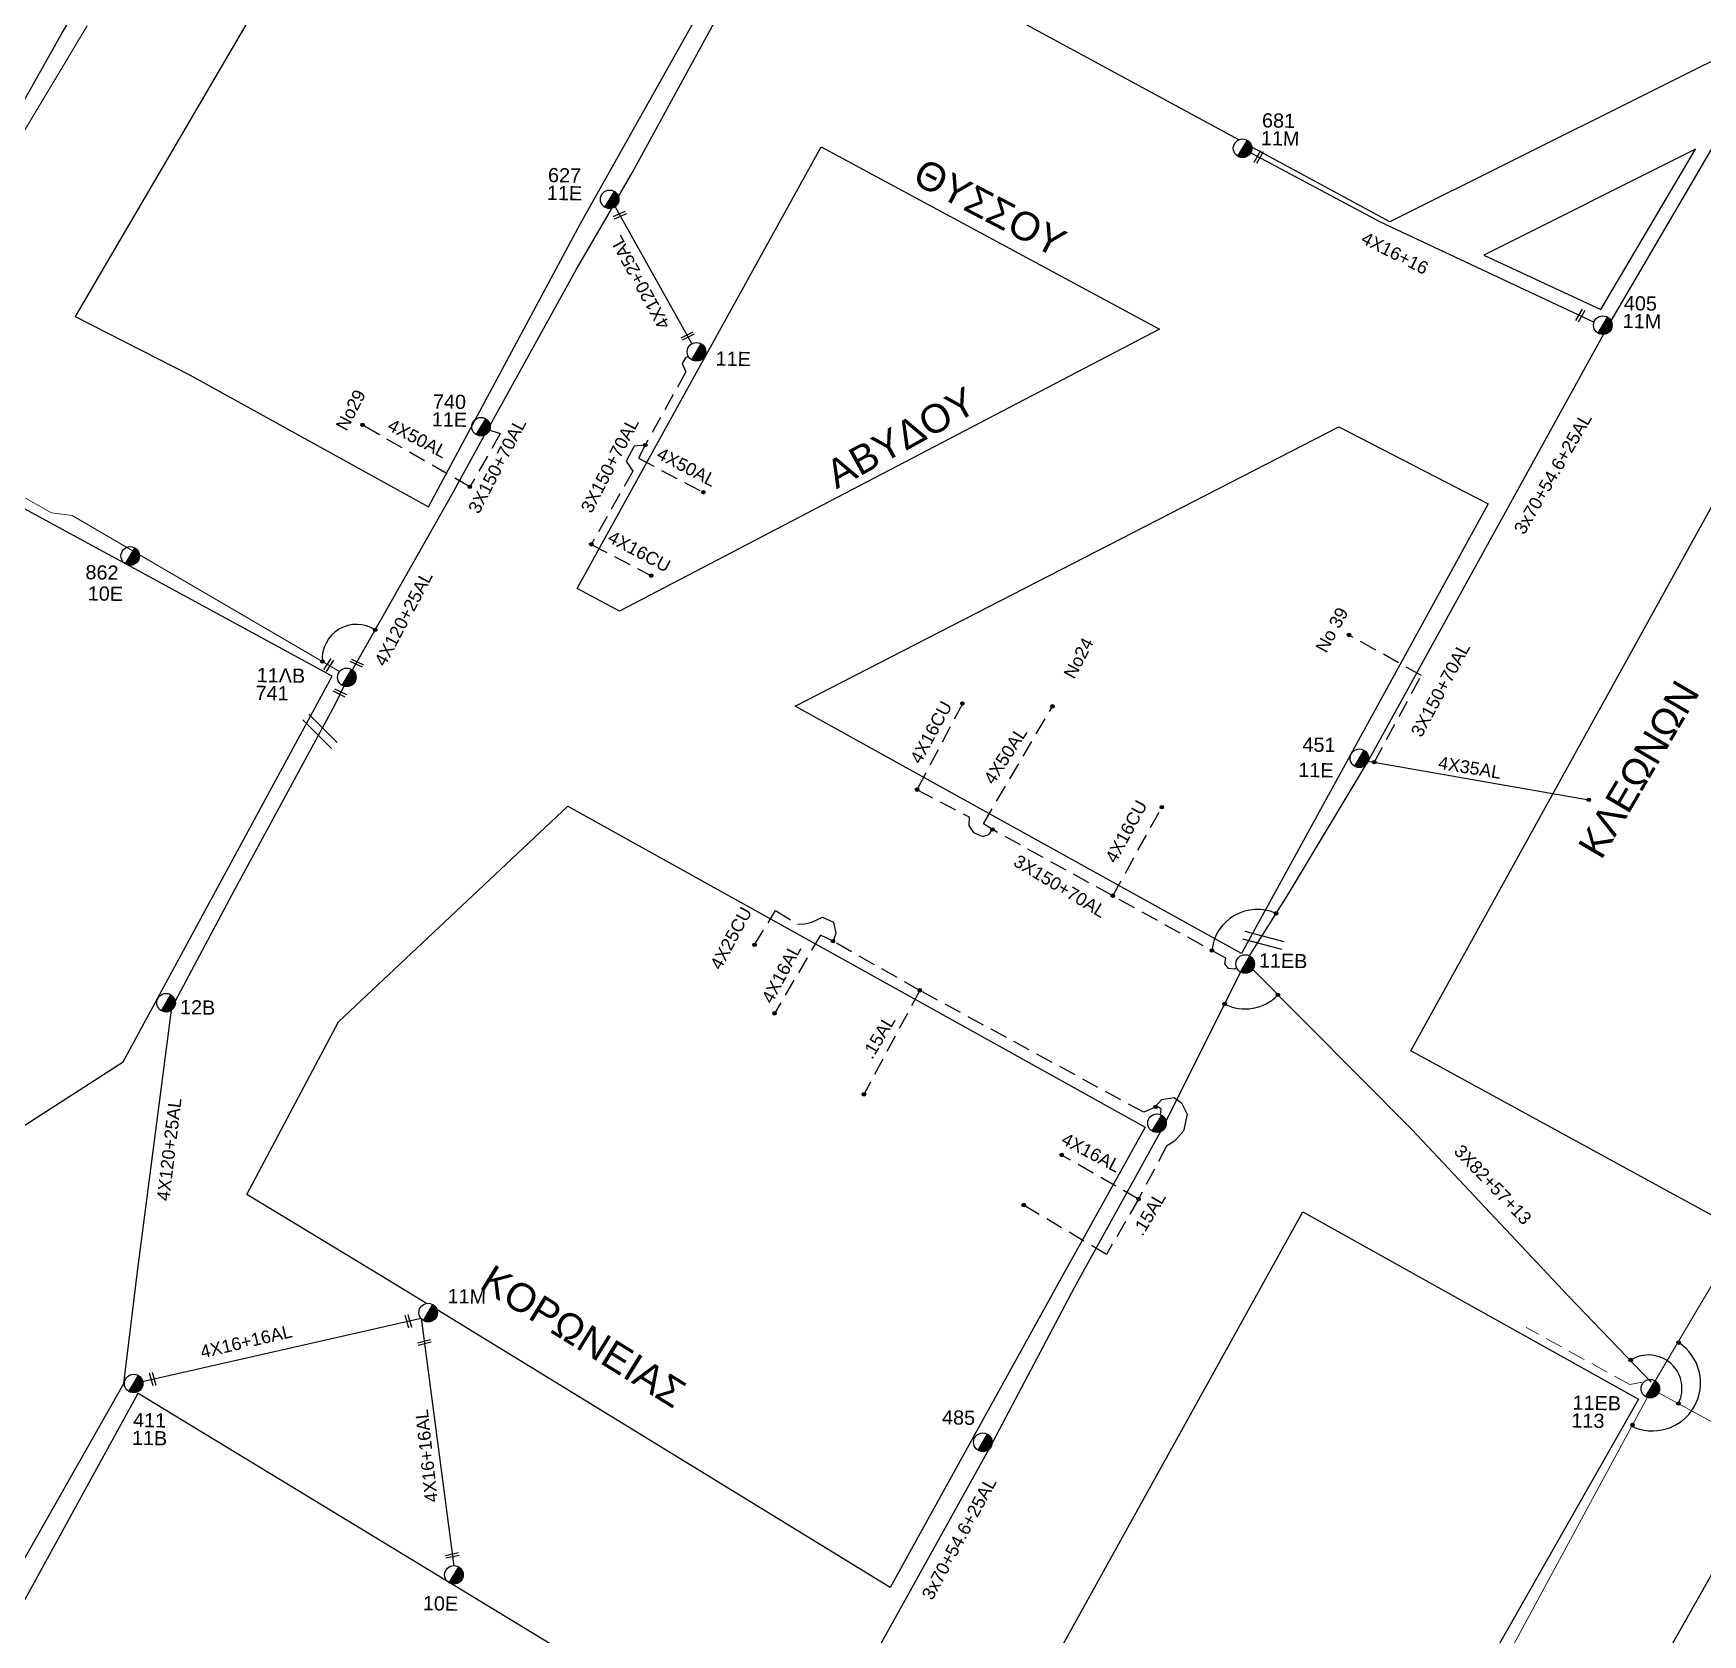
# Model space of a CAD drawing. Header units: millimetres. Extents: x 2875 to 4053, y 1200 to 1741.
# Drawn here: x 3728 to 3849.9, y 1297.3 to 1414.3 of the extents above; entities that cross this region are included whole.
import ezdxf

# ---------------------------------------------------------------- set-up
doc = ezdxf.new("R2010")
doc.units = ezdxf.units.MM
doc.linetypes.add('DASHED', pattern=[19.05, 12.7, -6.35])
doc.layers.add('Άγνωστα', color=7, linetype='Continuous', lineweight=5)
for name, color, linetype in [('Γέφυρες Εναέριου Δικτύου', 7, 'Continuous'), ('Γυμνά εναέρια ΧΤ (3Φ)   4x35AL', 7, 'Continuous'), ('Γυμνά εναέρια ΧΤ και ΦΟΠ (3Φ)   4x16+16AL', 7, 'Continuous'), ('Επιγραφές - Σχήματα', 7, 'Continuous'), ('Καλώδια ΧΤ   3x150+70AL', 7, 'DASHED'), ('Καλώδια ΧΤ   4x25CU', 7, 'DASHED'), ('Μηχανική τομή', 7, 'Continuous'), ('Στύλος ΦΜ', 7, 'Continuous'), ('Στύλος ΦΜ @ 1', 7, 'Continuous'), ('Συνδέσεις', 7, 'Continuous'), ('Συνεστραμμένα ΧΤ   3x70+54.6+25 AL', 7, 'SYN_LINE'), ('Συνεστραμμένα ΧΤ   4x120+25 AL', 7, 'SYN_LINE'), ('Τομή', 7, 'Continuous'), ('Υπόβαθρο ΔΕΗ', 7, 'Continuous'), ('Υπόγεια καλώδια Παροχών ΧΤ   .15', 7, 'DASHED'), ('Υπόγεια καλώδια Παροχών ΧΤ   4x16AL', 7, 'DASHED'), ('Υπόγεια καλώδια Παροχών ΧΤ   4x16CU', 7, 'DASHED'), ('Υπόγεια καλώδια Παροχών ΧΤ   4x50AL', 7, 'DASHED')]:
    doc.layers.add(name, color=color, linetype=linetype)
doc.styles.get("Standard").update_dxf_attribs({"font": 'ARIAL.TTF'})
doc.linetypes.add('SYN_LINE', pattern='A,0.5,-0.0001,["/\\/\\/\\/",Standard,S=0.1,R=0,X=0,Y=-0.05],-0.25', length=0.7501)

# ---------------------------------------------------------------- blocks, each defined once
blk = doc.blocks.new('_ΣΥΝΔΕΣΗ')
at = {"layer": 'Συνδέσεις', "linetype": 'SYN_LINE', "ltscale": 40}
blk.add_hatch(color=256, dxfattribs=at).paths.add_polyline_path([(0.5, -0.01, 1), (-0.5, -0.01, 1)])
at = {"layer": 'Συνδέσεις'}
blk.add_circle((0, -0.01), 0.5, dxfattribs=at)
blk = doc.blocks.new('ΥΠΑΡΧΩΝ ΤΣΙΜΕΝΤΕΝΙΟΣ ΣΤΥΛΟΣ')
at = {"layer": 'Στύλος ΦΜ'}
blk.add_hatch(color=256, dxfattribs=at).paths.add_polyline_path([(-1.29, -2.28, 0.574793), (2.62, 0, 0.268822), (1.3, 2.27)])
blk.add_line((-1.29, -2.28), (1.3, 2.27), dxfattribs=at)
blk.add_circle((0, 0), 2.62, dxfattribs=at)
at = {"layer": 'Στύλος ΦΜ', "flags": 4}
for tag, p in [('ΑΡΙΘΜΟΣ', (-4.68, 8.05)), ('ΤΥΠΟΣ', (-4.91, 3.03))]:
    blk.add_attdef(tag, p, '', height=4, dxfattribs=at)
blk = doc.blocks.new('ΤΟΜΗ')
at = {"layer": 'Τομή', "ltscale": 40}
for p, q in [((-5.68, 0), (5.68, 0)), ((5.68, -2.33), (-5.68, -2.33))]:
    blk.add_line(p, q, dxfattribs=at)
blk = doc.blocks.new('ΜΗΧΑΝΙΚΗ ΤΟΜΗ')
at = {"layer": 'Μηχανική τομή', "ltscale": 40}
for p, q in [((-1.89, 0.78), (1.89, 0.78)), ((1.89, 0), (-1.89, 0))]:
    blk.add_line(p, q, dxfattribs=at)

msp = doc.modelspace()

# ---------------------------------------------------------------- linework, layer by layer
at = {"layer": 'Άγνωστα', "color": 85}
for points in [[(3715.544, 1387.512), (3731.94, 1414.824)], [(3846.472, 1315.846), (3850.027, 1321.863), (3856.396, 1332.319), (3861.417, 1340.887)], [(3793.679, 1225.225), (3803.443, 1238.383), (3813.274, 1255.285), (3827.96, 1281.432), (3845.93, 1314.656)]]:
    msp.add_lwpolyline(points, dxfattribs=at)
at = {"layer": 'Άγνωστα', "color": 173}
msp.add_lwpolyline([(3715.824, 1386.875), (3729.32, 1379.246), (3730.837, 1379.054), (3750.379, 1367.655)], dxfattribs=at)
at = {"layer": 'Άγνωστα', "color": 5}
for points in [[(3846.196, 1315.751), (3840.149, 1322.032), (3828.697, 1334.207), (3817.077, 1345.891)], [(3846.607, 1315.04), (3867.31, 1303.748)]]:
    msp.add_lwpolyline(points, dxfattribs=at)
at = {"layer": 'Άγνωστα', "color": 5, "linetype": 'DASHED', "ltscale": 0.1}
msp.add_lwpolyline([(3845.531, 1315.743), (3844.629, 1315.562), (3837.058, 1319.739)], dxfattribs=at)
at = {"layer": 'Γέφυρες Εναέριου Δικτύου'}
for centre, radius, start, end in [((3751.618, 1368.59), 2.508, 57.35795, 184.57798), ((3817.419, 1346.939), 3.339, 65.69332, 174.30303), ((3816.529, 1346.288), 3.284, 242.71844, 316.73392), ((3846.289, 1315.687), 3.506, 243.18674, 57.02696), ((3845.989, 1315.278), 2.449, 333.44245, 121.95471)]:
    msp.add_arc(centre, radius, start, end, dxfattribs=at)
at = {"layer": 'Γυμνά εναέρια ΧΤ (3Φ)   4x35AL', "color": 2, "linetype": 'SYN_LINE', "ltscale": 10}
msp.add_lwpolyline([(3825.369, 1361.121), (3841.625, 1358.276)], dxfattribs=at)
at = {"layer": 'Γυμνά εναέρια ΧΤ και ΦΟΠ (3Φ)   4x16+16AL', "color": 2}
msp.add_lwpolyline([(3816.935, 1405.547), (3826.382, 1400.515), (3842.016, 1393.18)], dxfattribs=at)
at = {"layer": 'Γυμνά εναέρια ΧΤ και ΦΟΠ (3Φ)   4x16+16AL', "color": 27}
msp.add_lwpolyline([(3735.33, 1315.643), (3756.346, 1320.405), (3758.714, 1302.297)], dxfattribs=at)
at = {"layer": 'Καλώδια ΧΤ   3x150+70AL', "color": 173, "ltscale": 0.1}
for points in [[(3775.855, 1390.679), (3775.638, 1390.559), (3775.391, 1390.164), (3775.674, 1389.547), (3772.701, 1384.184)], [(3761.208, 1385.337), (3762.116, 1385.038), (3759.887, 1381.134), (3759.887, 1381.134)], [(3772.701, 1384.184), (3771.9, 1384.118), (3771.322, 1383.009), (3771.789, 1382.283), (3768.762, 1376.942)]]:
    msp.add_lwpolyline(points, dxfattribs=at)
at = {"layer": 'Καλώδια ΧΤ   3x150+70AL', "color": 2, "ltscale": 0.1}
for points in [[(3825.956, 1361.019), (3829.399, 1367.365), (3824.111, 1370.316)], [(3792.558, 1359.017), (3796.369, 1357.037), (3796.353, 1356.407), (3796.689, 1355.889), (3797.369, 1355.603), (3797.802, 1355.75), (3798.07, 1356.108)], [(3815.911, 1346.007), (3815.727, 1345.916), (3815.307, 1345.964), (3815.032, 1346.289), (3815.119, 1346.707), (3798.07, 1356.108)]]:
    msp.add_lwpolyline(points, dxfattribs=at)
at = {"layer": 'Καλώδια ΧΤ   4x25CU', "color": 5, "ltscale": 0.1}
msp.add_lwpolyline([(3780.688, 1347.681), (3782.225, 1350.188), (3783.816, 1349.21), (3784.36, 1349.224), (3784.883, 1349.351), (3785.659, 1349.722), (3786.468, 1349.346), (3786.635, 1348.552), (3786.421, 1347.945)], dxfattribs=at)
at = {"layer": 'Συνεστραμμένα ΧΤ   3x70+54.6+25 AL', "color": 2, "ltscale": 10}
for points in [[(3843.256, 1393.274), (3852.039, 1408.246), (3862.032, 1425.361)], [(3816.853, 1346.884), (3819.69, 1351.413), (3825.512, 1361.096), (3825.512, 1361.096), (3825.512, 1361.096), (3842.701, 1392.282)]]:
    msp.add_lwpolyline(points, dxfattribs=at)
at = {"layer": 'Συνεστραμμένα ΧΤ   3x70+54.6+25 AL', "color": 5, "ltscale": 10}
for points in [[(3810.752, 1334.806), (3816.188, 1345.703)], [(3776.376, 1272.745), (3783.794, 1285.628), (3797.916, 1311.039), (3804.07, 1322.65), (3810.339, 1334.031)]]:
    msp.add_lwpolyline(points, dxfattribs=at)
at = {"layer": 'Συνεστραμμένα ΧΤ   4x120+25 AL', "color": 173, "linetype": 'SYN_LINE', "ltscale": 10}
for points in [[(3770.753, 1402.347), (3771.76, 1404.087), (3782.636, 1424.02)], [(3761.377, 1385.643), (3767.683, 1397.051), (3770.255, 1401.489)], [(3770.503, 1401.602), (3776.115, 1391.6)], [(3751.309, 1367.773), (3758.59, 1380.601), (3760.972, 1384.911)]]:
    msp.add_lwpolyline(points, dxfattribs=at)
at = {"layer": 'Συνεστραμμένα ΧΤ   4x120+25 AL', "color": 27, "linetype": 'SYN_LINE', "ltscale": 10}
for points in [[(3750.693, 1366.584), (3750.035, 1365.223), (3742.691, 1351.706), (3738.369, 1343.568)], [(3710.688, 1272.317), (3723.063, 1295.336), (3734.625, 1315.649), (3735.606, 1323.821), (3738.1, 1342.912)]]:
    msp.add_lwpolyline(points, dxfattribs=at)
at = {"layer": 'Υπόβαθρο ΔΕΗ'}
for points in [[(3748.53, 1488.297), (3739.037, 1493.636), (3718.925, 1457.293), (3708.327, 1437.995), (3694.922, 1413.869), (3721.486, 1399.01), (3730.12, 1414.314), (3741.503, 1433.428), (3754.807, 1456.679), (3767.21, 1477.79), (3748.967, 1488.051)], [(3816.056, 1406.491), (3792.949, 1419.03), (3812.051, 1453.081), (3842.826, 1435.71), (3861.346, 1425.507), (3854.729, 1414.286), (3827.093, 1400.501), (3817.013, 1405.971)], [(3756.727, 1321.492), (3753.421, 1323.516), (3743.599, 1329.442), (3750.285, 1342.066), (3767.057, 1357.812), (3809.225, 1334.374), (3802.717, 1322.673), (3790.598, 1300.75), (3757.499, 1321.019)], [(3785, 1244.11), (3776.714, 1248.765), (3820.748, 1328.191), (3845.252, 1314.492), (3800.331, 1235.496)], [(3765.407, 1255.375), (3717.584, 1282.041), (3735.66, 1314.947), (3782.52, 1286.461), (3765.407, 1255.375)], [(3834.928, 1216.511), (3810.093, 1229.999), (3854.844, 1309.221), (3879.146, 1296.059), (3834.928, 1216.511)]]:
    msp.add_lwpolyline(points, dxfattribs=at)
for points in [[(3767.417, 1456.464), (3761.072, 1445.631), (3753.566, 1432.061), (3731.051, 1393.592), (3739.451, 1389.299), (3756.872, 1379.686), (3767.966, 1400.391), (3784.417, 1429.658), (3798.981, 1455.924), (3800.843, 1459.204), (3776.852, 1472.207)], [(3884.634, 1412.853), (3897.322, 1405.592), (3873.516, 1364.393), (3860.53, 1341.917), (3852.293, 1327.021), (3828.642, 1339.947), (3838.575, 1357.916), (3849.763, 1378.175), (3858.422, 1393.79), (3870.254, 1387.741)], [(3785.544, 1405.983), (3810.259, 1392.665), (3770.835, 1372.065), (3767.728, 1373.73)], [(3833.974, 1398.063), (3842.502, 1394.106), (3849.417, 1405.815)], [(3783.644, 1365.132), (3823.373, 1385.528), (3834.28, 1379.914), (3816.256, 1347.045)], [(3749.842, 1367.312), (3723.985, 1381.374), (3699.353, 1337.342), (3721.407, 1330.692), (3734.569, 1339.131)]]:
    msp.add_lwpolyline(points, close=True, dxfattribs=at)
at = {"layer": 'Υπόγεια καλώδια Παροχών ΧΤ   .15', "color": 5, "linetype": 'DASHED', "ltscale": 0.1}
for points in [[(3792.758, 1344.362), (3788.673, 1336.764)], [(3809.907, 1335.818), (3810.432, 1336.388), (3811.336, 1336.534), (3811.877, 1336.138), (3812.281, 1335.327), (3812.005, 1334.051), (3811.378, 1333.348), (3810.792, 1332.973), (3808.731, 1329.118), (3806.391, 1325.07), (3800.351, 1328.673)]]:
    msp.add_lwpolyline(points, dxfattribs=at)
at = {"layer": 'Υπόγεια καλώδια Παροχών ΧΤ   4x16AL', "color": 5, "ltscale": 0.1}
for points in [[(3810.333, 1335.294), (3810.393, 1335.681), (3810.192, 1335.82), (3809.907, 1335.818), (3809.121, 1335.454), (3792.758, 1344.362), (3786.421, 1347.945), (3785.5, 1348.39), (3782.142, 1342.68)], [(3808.731, 1329.118), (3803.12, 1332.333)]]:
    msp.add_lwpolyline(points, dxfattribs=at)
at = {"layer": 'Υπόγεια καλώδια Παροχών ΧΤ   4x16CU', "color": 173, "ltscale": 0.1}
msp.add_lwpolyline([(3768.762, 1376.942), (3773.133, 1374.648)], dxfattribs=at)
at = {"layer": 'Υπόγεια καλώδια Παροχών ΧΤ   4x16CU', "color": 2, "ltscale": 0.1}
for points in [[(3795.869, 1365.305), (3792.558, 1359.017)], [(3806.853, 1351.265), (3810.435, 1357.736)]]:
    msp.add_lwpolyline(points, dxfattribs=at)
at = {"layer": 'Υπόγεια καλώδια Παροχών ΧΤ   4x50AL', "color": 173, "ltscale": 0.1}
for points in [[(3759.887, 1381.134), (3752.044, 1385.664)], [(3772.701, 1384.184), (3772.203, 1383.238), (3776.946, 1380.742)]]:
    msp.add_lwpolyline(points, dxfattribs=at)
at = {"layer": 'Υπόγεια καλώδια Παροχών ΧΤ   4x50AL', "color": 2, "ltscale": 0.1}
msp.add_lwpolyline([(3798.07, 1356.108), (3797.408, 1356.534), (3802.449, 1365.103)], dxfattribs=at)

# ---------------------------------------------------------------- block references
at = {"layer": 'Μηχανική τομή'}
for p, xscale, yscale, zscale, rotation in [((3817.604, 1405.191), 0.2590415103700568, 0.2590415103700568, 0.2590415103700568, 60.37408179719237), ((3770.887, 1400.9), 0.2590415103700209, 0.2590415103700209, 0.2590415103700209, 23.94347811368934), ((3841.104, 1393.608), 0.2590415103700823, 0.2590415103700823, 0.2590415103700823, 59.36192956405486), ((3775.848, 1392.076), 0.2590415103700258, 0.2590415103700258, 0.2590415103700258, 26.78852666247711), ((3749.659, 1368.075), 0.2590415103700865, 0.2590415103700865, 0.2590415103700865, 57.76260278716292), ((3751.684, 1368.358), 0.259041510369963, 0.259041510369963, 0.259041510369963, 154.7197447042685), ((3750.438, 1366.184), 0.259041510369963, 0.259041510369963, 0.259041510369963, 154.7197447042685), ((3755.298, 1320.167), 0.2590415103699476, 0.2590415103699476, 0.2590415103699476, 286.1502388821395), ((3756.589, 1318.548), 0.2590415103699358, 0.2590415103699358, 0.2590415103699358, 14.91389589479832), ((3736.632, 1315.938), 0.2590415103699476, 0.2590415103699476, 0.2590415103699476, 286.1502388821395), ((3758.624, 1302.99), 0.2590415103700048, 0.2590415103700048, 0.2590415103700048, 11.64230639790804)]:
    msp.add_blockref('ΜΗΧΑΝΙΚΗ ΤΟΜΗ', p, dxfattribs=dict(at, xscale=xscale, yscale=yscale, zscale=zscale, rotation=rotation))
at = {"layer": 'Στύλος ΦΜ @ 1', "ltscale": 40}
ref = msp.add_blockref('ΥΠΑΡΧΩΝ ΤΣΙΜΕΝΤΕΝΙΟΣ ΣΤΥΛΟΣ', (3816.342, 1405.877), dxfattribs=dict(at, xscale=0.2590415103700448, yscale=0.2590415103700448, zscale=0.2590415103700448, rotation=359.0199368875902))
ref.add_attrib('ΤΥΠΟΣ', '11M', (3817.668, 1406.104), dxfattribs={"layer": 'Στύλος ΦΜ', "height": 1.0362, "rotation": 359.01994, "flags": 4})
ref.add_attrib('ΑΡΙΘΜΟΣ', '681', (3817.752, 1407.405), dxfattribs={"layer": 'Στύλος ΦΜ', "height": 1.0362, "rotation": 359.01994, "flags": 4})
ref = msp.add_blockref('ΥΠΑΡΧΩΝ ΤΣΙΜΕΝΤΕΝΙΟΣ ΣΤΥΛΟΣ', (3770.104, 1402.15), dxfattribs=dict(at, xscale=0.2590415103700448, yscale=0.2590415103700448, zscale=0.2590415103700448, rotation=359.0199368875902))
ref.add_attrib('ΤΥΠΟΣ', '11E', (3765.51, 1402.107), dxfattribs={"layer": 'Στύλος ΦΜ', "height": 1.0362, "rotation": 359.01994, "flags": 4})
ref.add_attrib('ΑΡΙΘΜΟΣ', '627', (3765.593, 1403.408), dxfattribs={"layer": 'Στύλος ΦΜ', "height": 1.0362, "rotation": 359.01994, "flags": 4})
ref = msp.add_blockref('ΥΠΑΡΧΩΝ ΤΣΙΜΕΝΤΕΝΙΟΣ ΣΤΥΛΟΣ', (3842.657, 1392.958), dxfattribs=dict(at, xscale=0.2590415103700448, yscale=0.2590415103700448, zscale=0.2590415103700448, rotation=359.0199368875902))
ref.add_attrib('ΤΥΠΟΣ', '11M', (3844.102, 1392.755), dxfattribs={"layer": 'Στύλος ΦΜ', "height": 1.0362, "rotation": 359.01994, "flags": 4})
ref.add_attrib('ΑΡΙΘΜΟΣ', '405', (3844.185, 1394.056), dxfattribs={"layer": 'Στύλος ΦΜ', "height": 1.0362, "rotation": 359.01994, "flags": 4})
ref = msp.add_blockref('ΥΠΑΡΧΩΝ ΤΣΙΜΕΝΤΕΝΙΟΣ ΣΤΥΛΟΣ', (3776.447, 1391.009), dxfattribs=dict(at, xscale=0.2590415103700448, yscale=0.2590415103700448, zscale=0.2590415103700448, rotation=359.0199368875902))
ref.add_attrib('ΤΥΠΟΣ', '11E', (3777.834, 1390.004), dxfattribs={"layer": 'Στύλος ΦΜ', "height": 1.0362, "rotation": 359.01994, "flags": 4})
ref = msp.add_blockref('ΥΠΑΡΧΩΝ ΤΣΙΜΕΝΤΕΝΙΟΣ ΣΤΥΛΟΣ', (3760.707, 1385.535), dxfattribs=dict(at, xscale=0.2590415103700448, yscale=0.2590415103700448, zscale=0.2590415103700448, rotation=359.0199368875902))
ref.add_attrib('ΤΥΠΟΣ', '11E', (3757.105, 1385.568), dxfattribs={"layer": 'Στύλος ΦΜ', "height": 1.0362, "rotation": 359.01994, "flags": 4})
ref.add_attrib('ΑΡΙΘΜΟΣ', '740', (3757.189, 1386.869), dxfattribs={"layer": 'Στύλος ΦΜ', "height": 1.0362, "rotation": 359.01994, "flags": 4})
ref = msp.add_blockref('ΥΠΑΡΧΩΝ ΤΣΙΜΕΝΤΕΝΙΟΣ ΣΤΥΛΟΣ', (3735.082, 1376.097), dxfattribs=dict(at, xscale=0.2590415103700448, yscale=0.2590415103700448, zscale=0.2590415103700448, rotation=359.0199368875902))
ref.add_attrib('ΤΥΠΟΣ', '10E', (3731.969, 1372.85), dxfattribs={"layer": 'Στύλος ΦΜ', "height": 1.0362, "rotation": 359.01994, "flags": 4})
ref.add_attrib('ΑΡΙΘΜΟΣ', '862', (3731.804, 1374.397), dxfattribs={"layer": 'Στύλος ΦΜ', "height": 1.0362, "rotation": 359.01994, "flags": 4})
ref = msp.add_blockref('ΥΠΑΡΧΩΝ ΤΣΙΜΕΝΤΕΝΙΟΣ ΣΤΥΛΟΣ', (3750.906, 1367.228), dxfattribs=dict(at, xscale=0.2590415103700448, yscale=0.2590415103700448, zscale=0.2590415103700448, rotation=359.0199368875902))
ref.add_attrib('ΤΥΠΟΣ', '741', (3744.232, 1365.584), dxfattribs={"layer": 'Στύλος ΦΜ', "height": 1.0362, "rotation": 359.01994, "flags": 4})
ref.add_attrib('ΑΡΙΘΜΟΣ', '11ΛΒ', (3744.315, 1366.885), dxfattribs={"layer": 'Στύλος ΦΜ', "height": 1.0362, "rotation": 359.01994, "flags": 4})
ref = msp.add_blockref('ΥΠΑΡΧΩΝ ΤΣΙΜΕΝΤΕΝΙΟΣ ΣΤΥΛΟΣ', (3824.872, 1361.32), dxfattribs=dict(at, xscale=0.2590415103700448, yscale=0.2590415103700448, zscale=0.2590415103700448, rotation=359.0199368875902))
ref.add_attrib('ΤΥΠΟΣ', '11E', (3820.401, 1359.958), dxfattribs={"layer": 'Στύλος ΦΜ', "height": 1.0362, "rotation": 359.01994, "flags": 4})
ref.add_attrib('ΑΡΙΘΜΟΣ', '451', (3820.706, 1361.811), dxfattribs={"layer": 'Στύλος ΦΜ', "height": 1.0362, "rotation": 359.01994, "flags": 4})
ref = msp.add_blockref('ΥΠΑΡΧΩΝ ΤΣΙΜΕΝΤΕΝΙΟΣ ΣΤΥΛΟΣ', (3816.528, 1346.289), dxfattribs=dict(at, xscale=0.2590415103700448, yscale=0.2590415103700448, zscale=0.2590415103700448, rotation=359.0199368875902))
ref.add_attrib('ΤΥΠΟΣ', '11EB', (3817.523, 1346.037), dxfattribs={"layer": 'Στύλος ΦΜ', "height": 1.0362, "rotation": 359.01994, "flags": 4})
ref = msp.add_blockref('ΥΠΑΡΧΩΝ ΤΣΙΜΕΝΤΕΝΙΟΣ ΣΤΥΛΟΣ', (3737.7, 1343.46), dxfattribs=dict(at, xscale=0.2590415103700448, yscale=0.2590415103700448, zscale=0.2590415103700448, rotation=359.0199368875902))
ref.add_attrib('ΤΥΠΟΣ', '12B', (3738.709, 1342.628), dxfattribs={"layer": 'Στύλος ΦΜ', "height": 1.0362, "rotation": 359.01994, "flags": 4})
at = {"layer": 'Στύλος ΦΜ @ 1', "ltscale": 40, "xscale": 0.2590415103700448, "yscale": 0.2590415103700448, "zscale": 0.2590415103700448, "rotation": 359.0199368875902}
msp.add_blockref('ΥΠΑΡΧΩΝ ΤΣΙΜΕΝΤΕΝΙΟΣ ΣΤΥΛΟΣ', (3810.09, 1334.662), dxfattribs=at)
at = {"layer": 'Στύλος ΦΜ @ 1', "ltscale": 40}
ref = msp.add_blockref('ΥΠΑΡΧΩΝ ΤΣΙΜΕΝΤΕΝΙΟΣ ΣΤΥΛΟΣ', (3756.849, 1320.825), dxfattribs=dict(at, xscale=0.2590415103700448, yscale=0.2590415103700448, zscale=0.2590415103700448, rotation=359.0199368875902))
ref.add_attrib('ΤΥΠΟΣ', '11M', (3758.253, 1321.515), dxfattribs={"layer": 'Στύλος ΦΜ', "height": 1.0362, "rotation": 359.01994, "flags": 4})
ref = msp.add_blockref('ΥΠΑΡΧΩΝ ΤΣΙΜΕΝΤΕΝΙΟΣ ΣΤΥΛΟΣ', (3735.33, 1315.643), dxfattribs=dict(at, xscale=0.2590415103700448, yscale=0.2590415103700448, zscale=0.2590415103700448, rotation=359.0199368875902))
ref.add_attrib('ΤΥΠΟΣ', '11B', (3735.197, 1311.165), dxfattribs={"layer": 'Στύλος ΦΜ', "height": 1.0362, "rotation": 359.01994, "flags": 4})
ref.add_attrib('ΑΡΙΘΜΟΣ', '411', (3735.281, 1312.466), dxfattribs={"layer": 'Στύλος ΦΜ', "height": 1.0362, "rotation": 359.01994, "flags": 4})
ref = msp.add_blockref('ΥΠΑΡΧΩΝ ΤΣΙΜΕΝΤΕΝΙΟΣ ΣΤΥΛΟΣ', (3846.125, 1315.264), dxfattribs=dict(at, xscale=0.2590415103700448, yscale=0.2590415103700448, zscale=0.2590415103700448, rotation=359.0199368875902))
ref.add_attrib('ΤΥΠΟΣ', '113', (3840.351, 1312.434), dxfattribs={"layer": 'Στύλος ΦΜ', "height": 1.0362, "rotation": 359.01994, "flags": 4})
ref.add_attrib('ΑΡΙΘΜΟΣ', '11EB', (3840.434, 1313.735), dxfattribs={"layer": 'Στύλος ΦΜ', "height": 1.0362, "rotation": 359.01994, "flags": 4})
ref = msp.add_blockref('ΥΠΑΡΧΩΝ ΤΣΙΜΕΝΤΕΝΙΟΣ ΣΤΥΛΟΣ', (3797.367, 1311.352), dxfattribs=dict(at, xscale=0.2590415103700448, yscale=0.2590415103700448, zscale=0.2590415103700448, rotation=359.0199368875902))
ref.add_attrib('ΤΥΠΟΣ', '485', (3794.375, 1312.659), dxfattribs={"layer": 'Στύλος ΦΜ', "height": 1.0362, "rotation": 359.01994, "flags": 4})
ref = msp.add_blockref('ΥΠΑΡΧΩΝ ΤΣΙΜΕΝΤΕΝΙΟΣ ΣΤΥΛΟΣ', (3758.728, 1301.664), dxfattribs=dict(at, xscale=0.2590415103700448, yscale=0.2590415103700448, zscale=0.2590415103700448, rotation=359.0199368875902))
ref.add_attrib('ΤΥΠΟΣ', '10E', (3756.452, 1299.082), dxfattribs={"layer": 'Στύλος ΦΜ', "height": 1.0362, "rotation": 359.01994, "flags": 4})
at = {"layer": 'Συνδέσεις', "xscale": 0.2590415103700448, "yscale": 0.2590415103700448, "zscale": 0.2590415103700448, "rotation": 359.0199368875902}
for p in [(3752.047, 1385.676), (3772.704, 1384.196), (3759.891, 1381.146), (3776.95, 1380.753), (3768.766, 1376.954), (3773.136, 1374.66), (3752.972, 1370.705), (3824.114, 1370.328), (3749.12, 1368.393), (3795.873, 1365.317), (3802.452, 1365.114), (3825.959, 1361.031), (3792.561, 1359.029), (3841.628, 1358.288), (3810.438, 1357.747), (3798.073, 1356.119), (3806.857, 1351.276), (3818.795, 1349.985), (3780.691, 1347.693), (3786.425, 1347.957), (3814.098, 1347.274), (3792.761, 1344.374), (3818.921, 1344.04), (3782.146, 1342.692), (3815.025, 1343.372), (3788.677, 1336.776), (3809.996, 1335.853), (3803.124, 1332.345), (3808.734, 1329.13), (3800.354, 1328.685), (3848.198, 1318.631), (3844.694, 1317.359), (3848.181, 1314.186), (3844.826, 1312.616)]:
    msp.add_blockref('_ΣΥΝΔΕΣΗ', p, dxfattribs=at)
at = {"layer": 'Τομή'}
for p, xscale, yscale, zscale, rotation in [((3749.164, 1363.502), 0.2590415103700963, 0.2590415103700963, 0.2590415103700963, 315.0850707792383), ((3817.923, 1348.31), 0.2590415103700511, 0.2590415103700511, 0.2590415103700511, 345.5421765675291)]:
    msp.add_blockref('ΤΟΜΗ', p, dxfattribs=dict(at, xscale=xscale, yscale=yscale, zscale=zscale, rotation=rotation))

# ---------------------------------------------------------------- texts
at = {"layer": 'Άγνωστα', "color": 7, "insert": (3832.385, 1333.196), "char_height": 0.9325, "width": 87.23055, "attachment_point": 1, "rotation": 313.68478}
msp.add_mtext('3X82+57+13', dxfattribs=at)
at = {"layer": 'Γυμνά εναέρια ΧΤ (3Φ)   4x35AL', "color": 7, "insert": (3830.733, 1361.479), "char_height": 0.9325, "width": 87.23055, "attachment_point": 1, "rotation": 350.66507}
msp.add_mtext('4X35AL', dxfattribs=at)
at = {"layer": 'Γυμνά εναέρια ΧΤ και ΦΟΠ (3Φ)   4x16+16AL', "color": 7, "char_height": 0.9325, "width": 87.23055, "attachment_point": 1}
for s, insert, rotation in [('4X16+16', (3825.343, 1399.828), 333.03841), ('4X16+16AL', (3740.113, 1318.386), 13.20787), ('4X16+16AL', (3756.633, 1306.907), 96.26693)]:
    msp.add_mtext(s, dxfattribs=dict(at, insert=insert, rotation=rotation))
at = {"layer": 'Επιγραφές - Σχήματα', "char_height": 2.0723, "width": 20.52812, "attachment_point": 1}
for s, insert, rotation in [('ΘΥΣΣΟΥ', (3793.073, 1405.228), 332.35835), ('ΑΒΥΔΟΥ', (3785.665, 1382.767), 28.9927), ('ΚΛΕΩΝΩΝ', (3840.756, 1354.871), 59.52951), ('ΚΟΡΩΝΕΙΑΣ', (3761.594, 1324.416), 328.13357)]:
    msp.add_mtext(s, dxfattribs=dict(at, insert=insert, rotation=rotation))
at = {"layer": 'Επιγραφές - Σχήματα', "color": 7, "char_height": 0.9325, "width": 87.23055, "attachment_point": 1, "rotation": 62.2504}
for s, insert in [('No29', (3750.051, 1385.596)), ('No24', (3803.217, 1367.476))]:
    msp.add_mtext(s, dxfattribs=dict(at, insert=insert))
at = {"layer": 'Καλώδια ΧΤ   3x150+70AL', "color": 7, "char_height": 0.9325, "width": 87.23055, "attachment_point": 1}
for s, insert, rotation in [('3X150+70AL', (3759.72, 1379.539), 62.47947), ('3X150+70AL', (3767.947, 1379.585), 62.47947), ('No 39', (3821.631, 1369.39), 61.65494), ('3X150+70AL', (3828.582, 1363.224), 61.65494), ('3X150+70AL', (3800, 1354.332), 328.89456)]:
    msp.add_mtext(s, dxfattribs=dict(at, insert=insert, rotation=rotation))
at = {"layer": 'Καλώδια ΧΤ   4x25CU', "color": 7, "insert": (3777.391, 1346.224), "char_height": 0.9325, "width": 87.23055, "attachment_point": 1, "rotation": 61.79952}
msp.add_mtext('4X25CU', dxfattribs=at)
at = {"layer": 'Συνεστραμμένα ΧΤ   3x70+54.6+25 AL', "color": 7, "char_height": 0.93255, "width": 87.23055, "attachment_point": 1}
for insert, rotation in [((3836.104, 1378.061), 59.8832), ((3792.852, 1300.194), 61.50167)]:
    msp.add_mtext('3x70+54.6+25AL', dxfattribs=dict(at, insert=insert, rotation=rotation))
at = {"layer": 'Συνεστραμμένα ΧΤ   4x120+25 AL', "color": 7, "char_height": 0.9325, "width": 87.23055, "attachment_point": 1}
for insert, rotation in [((3773.732, 1392.522), 118.76474), ((3752.864, 1368.395), 62.2504), ((3737.008, 1329.047), 83.16131)]:
    msp.add_mtext('4X120+25AL', dxfattribs=dict(at, insert=insert, rotation=rotation))
at = {"layer": 'Υπόγεια καλώδια Παροχών ΧΤ   .15', "color": 7, "char_height": 0.9325, "width": 87.23055, "attachment_point": 1, "rotation": 59.28034}
for insert in [(3788.478, 1339.735), (3808.234, 1326.821)]:
    msp.add_mtext('.15AL', dxfattribs=dict(at, insert=insert))
at = {"layer": 'Υπόγεια καλώδια Παροχών ΧΤ   4x16AL', "color": 7, "char_height": 0.9325, "width": 87.23055, "attachment_point": 1}
for insert, rotation in [((3781.151, 1343.768), 62.15439), ((3803.447, 1334.016), 332.15439)]:
    msp.add_mtext('4X16AL', dxfattribs=dict(at, insert=insert, rotation=rotation))
at = {"layer": 'Υπόγεια καλώδια Παροχών ΧΤ   4x16CU', "color": 7, "char_height": 0.9325, "width": 87.23055, "attachment_point": 1}
for insert, rotation in [((3770.315, 1377.995), 332.07619), ((3791.993, 1361.278), 61.60542), ((3806.254, 1354.026), 61.60542)]:
    msp.add_mtext('4X16CU', dxfattribs=dict(at, insert=insert, rotation=rotation))
at = {"layer": 'Υπόγεια καλώδια Παροχών ΧΤ   4x50AL', "color": 7, "char_height": 0.9325, "width": 87.23055, "attachment_point": 1}
for insert, rotation in [((3754.228, 1386.171), 332.54184), ((3773.884, 1384.085), 332.54184), ((3797.365, 1359.829), 57.17715)]:
    msp.add_mtext('4X50AL', dxfattribs=dict(at, insert=insert, rotation=rotation))

doc.saveas('drawing.dxf')
